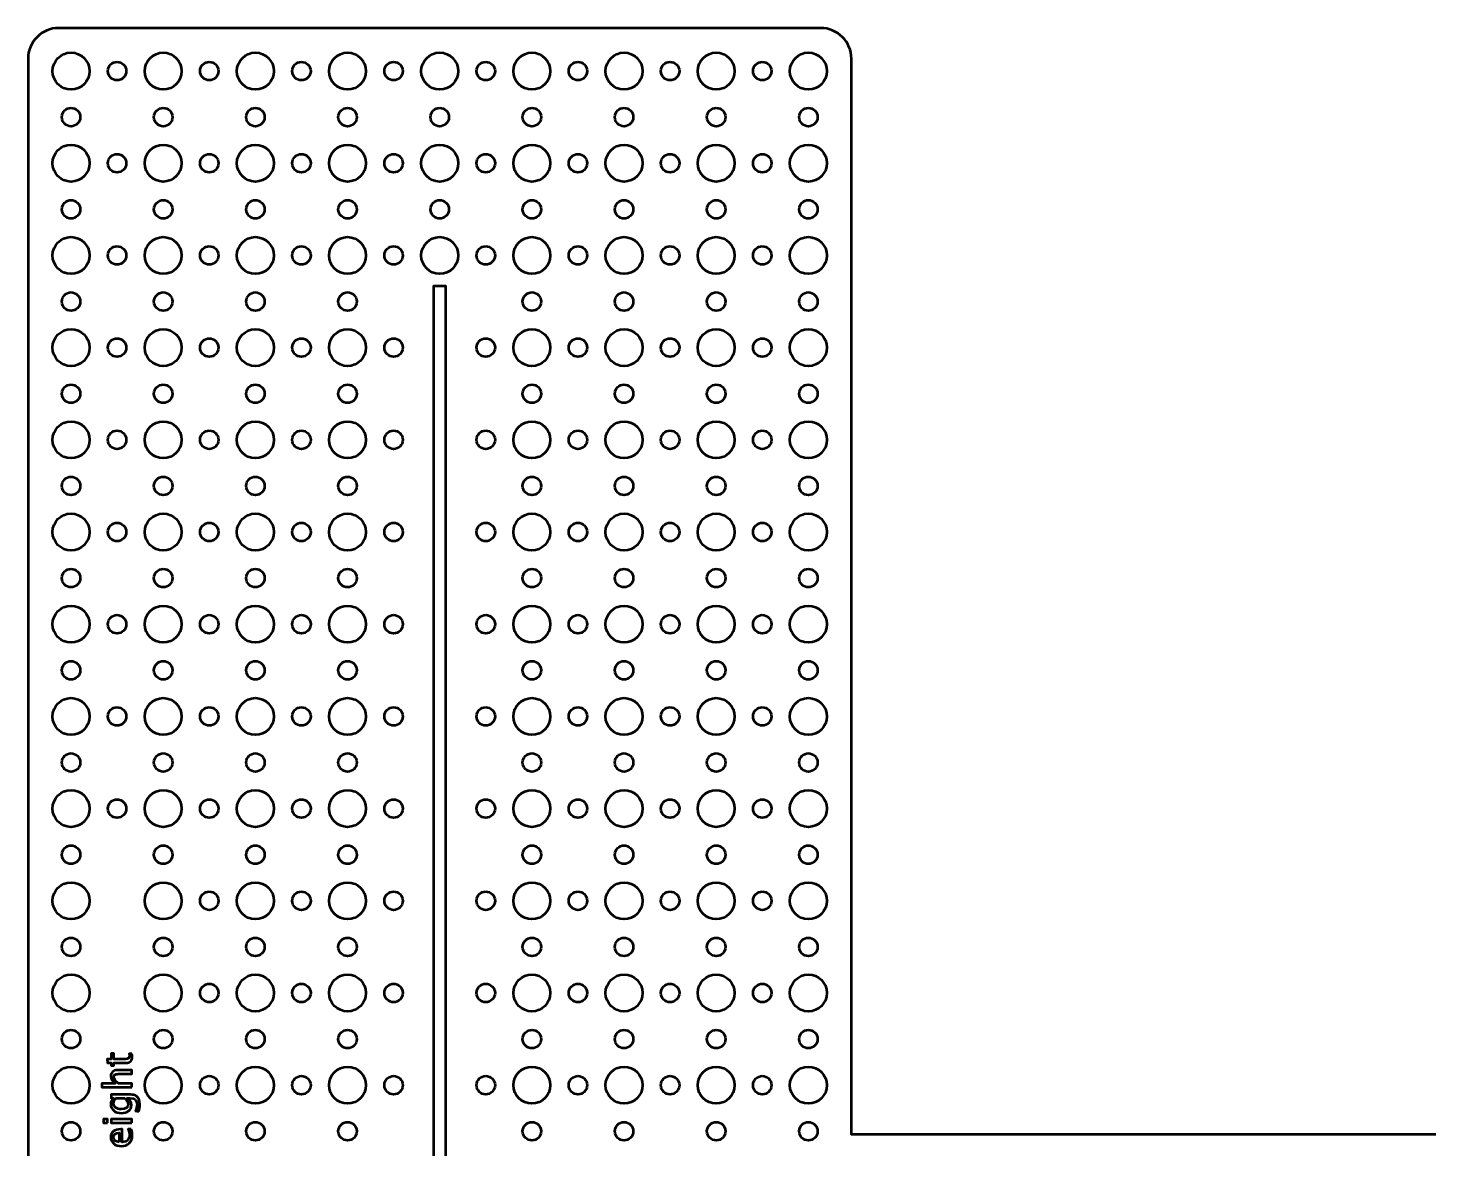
# Model space of a CAD drawing. Header units: centimetres. Extents: x -23.2 to 23.2, y -20.2 to 20.2.
# Drawn here: x -23.2 to -0.4, y 1.96 to 20.2 of the extents above; entities that cross this region are included whole.
import ezdxf

# ---------------------------------------------------------------- set-up
doc = ezdxf.new("R2010")
doc.units = ezdxf.units.CM
doc.header["$MEASUREMENT"] = 0
doc.layers.add('Layer 1', color=7, linetype='Continuous')

msp = doc.modelspace()

# ---------------------------------------------------------------- linework, layer by layer
at = {"layer": 'Layer 1', "lineweight": 53}
msp.add_lwpolyline([(-16.6, -19.0001), (-16.4, -19.0001), (-16.4, 15.9999), (-16.6, 15.9999), (-16.6, -19.0001)], close=True, dxfattribs=at)
for centre, major_axis in [((-22.49999, 19.49999), (0, 0.30001)), ((-21.75, 19.5), (0, 0.15)), ((-20.99999, 19.49999), (0, 0.30001)), ((-20.25, 19.5), (0, 0.15)), ((-19.49999, 19.49999), (0, 0.30001)), ((-18.75, 19.5), (0, 0.15)), ((-17.99999, 19.49999), (0, 0.30001)), ((-17.25, 19.5), (0, 0.15)), ((-16.49999, 19.49999), (0, 0.30001)), ((-15.75, 19.5), (0, 0.15)), ((-14.99999, 19.49999), (0, 0.30001)), ((-14.25, 19.5), (0, 0.15)), ((-13.49999, 19.49999), (0, 0.30001)), ((-12.75, 19.5), (0, 0.15)), ((-11.99999, 19.49999), (0, 0.30001)), ((-11.25, 19.5), (0, 0.15)), ((-10.49999, 19.49999), (0, 0.30001)), ((-22.5, 18.75), (0, 0.15)), ((-21, 18.75), (0, 0.15)), ((-19.5, 18.75), (0, 0.15)), ((-18, 18.75), (0, 0.15)), ((-16.5, 18.75), (0, 0.15)), ((-15, 18.75), (0, 0.15)), ((-13.5, 18.75), (0, 0.15)), ((-12, 18.75), (0, 0.15)), ((-10.5, 18.75), (0, 0.15)), ((-22.49999, 17.99999), (0, 0.30001)), ((-20.99999, 17.99999), (0, 0.30001)), ((-19.49999, 17.99999), (0, 0.30001)), ((-17.99999, 17.99999), (0, 0.30001)), ((-16.49999, 17.99999), (0, 0.30001)), ((-14.99999, 17.99999), (0, 0.30001)), ((-13.49999, 17.99999), (0, 0.30001)), ((-11.99999, 17.99999), (0, 0.30001)), ((-10.49999, 17.99999), (0, 0.30001)), ((-21.75, 18), (0, 0.15)), ((-20.25, 18), (0, 0.15)), ((-18.75, 18), (0, 0.15)), ((-17.25, 18), (0, 0.15)), ((-15.75, 18), (0, 0.15)), ((-14.25, 18), (0, 0.15)), ((-12.75, 18), (0, 0.15)), ((-11.25, 18), (0, 0.15)), ((-22.5, 17.25), (0, 0.15)), ((-21, 17.25), (0, 0.15)), ((-19.5, 17.25), (0, 0.15)), ((-18, 17.25), (0, 0.15)), ((-16.5, 17.25), (0, 0.15)), ((-15, 17.25), (0, 0.15)), ((-13.5, 17.25), (0, 0.15)), ((-12, 17.25), (0, 0.15)), ((-10.5, 17.25), (0, 0.15)), ((-22.49999, 16.49999), (0, 0.30001)), ((-21.75, 16.5), (0, 0.15)), ((-20.99999, 16.49999), (0, 0.30001)), ((-20.25, 16.5), (0, 0.15)), ((-19.49999, 16.49999), (0, 0.30001)), ((-18.75, 16.5), (0, 0.15)), ((-17.99999, 16.49999), (0, 0.30001)), ((-17.25, 16.5), (0, 0.15)), ((-16.49999, 16.49999), (0, 0.30001)), ((-15.75, 16.5), (0, 0.15)), ((-14.99999, 16.49999), (0, 0.30001)), ((-14.25, 16.5), (0, 0.15)), ((-13.49999, 16.49999), (0, 0.30001)), ((-12.75, 16.5), (0, 0.15)), ((-11.99999, 16.49999), (0, 0.30001)), ((-11.25, 16.5), (0, 0.15)), ((-10.49999, 16.49999), (0, 0.30001)), ((-22.5, 15.75), (0, 0.15)), ((-21, 15.75), (0, 0.15)), ((-19.5, 15.75), (0, 0.15)), ((-18, 15.75), (0, 0.15)), ((-15, 15.75), (0, 0.15)), ((-13.5, 15.75), (0, 0.15)), ((-12, 15.75), (0, 0.15)), ((-10.5, 15.75), (0, 0.15)), ((-22.49999, 14.99999), (0, 0.30001)), ((-20.99999, 14.99999), (0, 0.30001)), ((-19.49999, 14.99999), (0, 0.30001)), ((-17.99999, 14.99999), (0, 0.30001)), ((-14.99999, 14.99999), (0, 0.30001)), ((-13.49999, 14.99999), (0, 0.30001)), ((-11.99999, 14.99999), (0, 0.30001)), ((-10.49999, 14.99999), (0, 0.30001)), ((-21.75, 15), (0, 0.15)), ((-20.25, 15), (0, 0.15)), ((-18.75, 15), (0, 0.15)), ((-17.25, 15), (0, 0.15)), ((-15.75, 15), (0, 0.15)), ((-14.25, 15), (0, 0.15)), ((-12.75, 15), (0, 0.15)), ((-11.25, 15), (0, 0.15)), ((-22.5, 14.25), (0, 0.15)), ((-21, 14.25), (0, 0.15)), ((-19.5, 14.25), (0, 0.15)), ((-18, 14.25), (0, 0.15)), ((-15, 14.25), (0, 0.15)), ((-13.5, 14.25), (0, 0.15)), ((-12, 14.25), (0, 0.15)), ((-10.5, 14.25), (0, 0.15)), ((-22.49999, 13.49999), (0, 0.30001)), ((-20.99999, 13.49999), (0, 0.30001)), ((-19.49999, 13.49999), (0, 0.30001)), ((-17.99999, 13.49999), (0, 0.30001)), ((-14.99999, 13.49999), (0, 0.30001)), ((-13.49999, 13.49999), (0, 0.30001)), ((-11.99999, 13.49999), (0, 0.30001)), ((-10.49999, 13.49999), (0, 0.30001)), ((-21.75, 13.5), (0, 0.15)), ((-20.25, 13.5), (0, 0.15)), ((-18.75, 13.5), (0, 0.15)), ((-17.25, 13.5), (0, 0.15)), ((-15.75, 13.5), (0, 0.15)), ((-14.25, 13.5), (0, 0.15)), ((-12.75, 13.5), (0, 0.15)), ((-11.25, 13.5), (0, 0.15)), ((-22.5, 12.75), (0, 0.15)), ((-21, 12.75), (0, 0.15)), ((-19.5, 12.75), (0, 0.15)), ((-18, 12.75), (0, 0.15)), ((-15, 12.75), (0, 0.15)), ((-13.5, 12.75), (0, 0.15)), ((-12, 12.75), (0, 0.15)), ((-10.5, 12.75), (0, 0.15)), ((-22.49999, 11.99999), (0, 0.30001)), ((-21.75, 12), (0, 0.15)), ((-20.99999, 11.99999), (0, 0.30001)), ((-20.25, 12), (0, 0.15)), ((-19.49999, 11.99999), (0, 0.30001)), ((-18.75, 12), (0, 0.15)), ((-17.99999, 11.99999), (0, 0.30001)), ((-17.25, 12), (0, 0.15)), ((-15.75, 12), (0, 0.15)), ((-14.99999, 11.99999), (0, 0.30001)), ((-14.25, 12), (0, 0.15)), ((-13.49999, 11.99999), (0, 0.30001)), ((-12.75, 12), (0, 0.15)), ((-11.99999, 11.99999), (0, 0.30001)), ((-11.25, 12), (0, 0.15)), ((-10.49999, 11.99999), (0, 0.30001)), ((-22.5, 11.25), (0, 0.15)), ((-21, 11.25), (0, 0.15)), ((-19.5, 11.25), (0, 0.15)), ((-18, 11.25), (0, 0.15)), ((-15, 11.25), (0, 0.15)), ((-13.5, 11.25), (0, 0.15)), ((-12, 11.25), (0, 0.15)), ((-10.5, 11.25), (0, 0.15)), ((-22.49999, 10.49999), (0, 0.30001)), ((-20.99999, 10.49999), (0, 0.30001)), ((-19.49999, 10.49999), (0, 0.30001)), ((-17.99999, 10.49999), (0, 0.30001)), ((-14.99999, 10.49999), (0, 0.30001)), ((-13.49999, 10.49999), (0, 0.30001)), ((-11.99999, 10.49999), (0, 0.30001)), ((-10.49999, 10.49999), (0, 0.30001)), ((-21.75, 10.5), (0, 0.15)), ((-20.25, 10.5), (0, 0.15)), ((-18.75, 10.5), (0, 0.15)), ((-17.25, 10.5), (0, 0.15)), ((-15.75, 10.5), (0, 0.15)), ((-14.25, 10.5), (0, 0.15)), ((-12.75, 10.5), (0, 0.15)), ((-11.25, 10.5), (0, 0.15)), ((-22.5, 9.75), (0, 0.15)), ((-21, 9.75), (0, 0.15)), ((-19.5, 9.75), (0, 0.15)), ((-18, 9.75), (0, 0.15)), ((-15, 9.75), (0, 0.15)), ((-13.5, 9.75), (0, 0.15)), ((-12, 9.75), (0, 0.15)), ((-10.5, 9.75), (0, 0.15)), ((-22.49999, 8.99999), (0, 0.30001)), ((-21.75, 9), (0, 0.15)), ((-20.99999, 8.99999), (0, 0.30001)), ((-20.25, 9), (0, 0.15)), ((-19.49999, 8.99999), (0, 0.30001)), ((-18.75, 9), (0, 0.15)), ((-17.99999, 8.99999), (0, 0.30001)), ((-17.25, 9), (0, 0.15)), ((-15.75, 9), (0, 0.15)), ((-14.99999, 8.99999), (0, 0.30001)), ((-14.25, 9), (0, 0.15)), ((-13.49999, 8.99999), (0, 0.30001)), ((-12.75, 9), (0, 0.15)), ((-11.99999, 8.99999), (0, 0.30001)), ((-11.25, 9), (0, 0.15)), ((-10.49999, 8.99999), (0, 0.30001)), ((-22.5, 8.25), (0, 0.15)), ((-21, 8.25), (0, 0.15)), ((-19.5, 8.25), (0, 0.15)), ((-18, 8.25), (0, 0.15)), ((-15, 8.25), (0, 0.15)), ((-13.5, 8.25), (0, 0.15)), ((-12, 8.25), (0, 0.15)), ((-10.5, 8.25), (0, 0.15)), ((-22.49999, 7.49999), (0, 0.30001)), ((-20.99999, 7.49999), (0, 0.30001)), ((-19.49999, 7.49999), (0, 0.30001)), ((-17.99999, 7.49999), (0, 0.30001)), ((-14.99999, 7.49999), (0, 0.30001)), ((-13.49999, 7.49999), (0, 0.30001)), ((-11.99999, 7.49999), (0, 0.30001)), ((-10.49999, 7.49999), (0, 0.30001)), ((-21.75, 7.5), (0, 0.15)), ((-20.25, 7.5), (0, 0.15)), ((-18.75, 7.5), (0, 0.15)), ((-17.25, 7.5), (0, 0.15)), ((-15.75, 7.5), (0, 0.15)), ((-14.25, 7.5), (0, 0.15)), ((-12.75, 7.5), (0, 0.15)), ((-11.25, 7.5), (0, 0.15)), ((-22.5, 6.75), (0, 0.15)), ((-21, 6.75), (0, 0.15)), ((-19.5, 6.75), (0, 0.15)), ((-18, 6.75), (0, 0.15)), ((-15, 6.75), (0, 0.15)), ((-13.5, 6.75), (0, 0.15)), ((-12, 6.75), (0, 0.15)), ((-10.5, 6.75), (0, 0.15)), ((-22.49999, 5.99999), (0, 0.30001)), ((-20.99999, 5.99999), (0, 0.30001)), ((-19.49999, 5.99999), (0, 0.30001)), ((-17.99999, 5.99999), (0, 0.30001)), ((-14.99999, 5.99999), (0, 0.30001)), ((-13.49999, 5.99999), (0, 0.30001)), ((-11.99999, 5.99999), (0, 0.30001)), ((-10.49999, 5.99999), (0, 0.30001)), ((-20.25, 6), (0, 0.15)), ((-18.75, 6), (0, 0.15)), ((-17.25, 6), (0, 0.15)), ((-15.75, 6), (0, 0.15)), ((-14.25, 6), (0, 0.15)), ((-12.75, 6), (0, 0.15)), ((-11.25, 6), (0, 0.15)), ((-22.5, 5.25), (0, 0.15)), ((-21, 5.25), (0, 0.15)), ((-19.5, 5.25), (0, 0.15)), ((-18, 5.25), (0, 0.15)), ((-15, 5.25), (0, 0.15)), ((-13.5, 5.25), (0, 0.15)), ((-12, 5.25), (0, 0.15)), ((-10.5, 5.25), (0, 0.15)), ((-22.49999, 4.49999), (0, 0.30001)), ((-20.99999, 4.49999), (0, 0.30001)), ((-19.49999, 4.49999), (0, 0.30001)), ((-17.99999, 4.49999), (0, 0.30001)), ((-14.99999, 4.49999), (0, 0.30001)), ((-13.49999, 4.49999), (0, 0.30001)), ((-11.99999, 4.49999), (0, 0.30001)), ((-10.49999, 4.49999), (0, 0.30001)), ((-20.25, 4.5), (0, 0.15)), ((-18.75, 4.5), (0, 0.15)), ((-17.25, 4.5), (0, 0.15)), ((-15.75, 4.5), (0, 0.15)), ((-14.25, 4.5), (0, 0.15)), ((-12.75, 4.5), (0, 0.15)), ((-11.25, 4.5), (0, 0.15)), ((-22.5, 3.75), (0, 0.15)), ((-21, 3.75), (0, 0.15)), ((-19.5, 3.75), (0, 0.15)), ((-18, 3.75), (0, 0.15)), ((-15, 3.75), (0, 0.15)), ((-13.5, 3.75), (0, 0.15)), ((-12, 3.75), (0, 0.15)), ((-10.5, 3.75), (0, 0.15)), ((-22.49999, 2.99999), (0, 0.30001)), ((-20.99999, 2.99999), (0, 0.30001)), ((-19.49999, 2.99999), (0, 0.30001)), ((-17.99999, 2.99999), (0, 0.30001)), ((-14.99999, 2.99999), (0, 0.30001)), ((-13.49999, 2.99999), (0, 0.30001)), ((-11.99999, 2.99999), (0, 0.30001)), ((-10.49999, 2.99999), (0, 0.30001)), ((-20.25, 3), (0, 0.15)), ((-18.75, 3), (0, 0.15)), ((-17.25, 3), (0, 0.15)), ((-15.75, 3), (0, 0.15)), ((-14.25, 3), (0, 0.15)), ((-12.75, 3), (0, 0.15)), ((-11.25, 3), (0, 0.15)), ((-22.5, 2.25), (0, 0.15)), ((-21, 2.25), (0, 0.15)), ((-19.5, 2.25), (0, 0.15)), ((-18, 2.25), (0, 0.15)), ((-15, 2.25), (0, 0.15)), ((-13.5, 2.25), (0, 0.15)), ((-12, 2.25), (0, 0.15)), ((-10.5, 2.25), (0, 0.15))]:
    msp.add_ellipse(centre, major_axis=major_axis, ratio=1, dxfattribs=at)
msp.add_open_spline([(-22.7, -20.2), (-22.97614, -20.2), (-23.2, -19.97614), (-23.2, -19.7), (-23.2, -19.7), (-23.2, -19.7), (-23.2, 19.7), (-23.2, 19.7), (-23.2, 19.7), (-23.2, 19.97614), (-22.97614, 20.2), (-22.7, 20.2), (-22.7, 20.2), (-18.95782, 20.2), (-13.47204, 20.2), (-10.3, 20.2), (-10.3, 20.2), (-10.02386, 20.2), (-9.8, 19.97614), (-9.8, 19.7), (-9.8, 19.7), (-9.8, 19.7), (-9.8, 2.2), (-9.8, 2.2), (-9.8, 2.2), (-9.8, 2.2), (22.7, 2.2), (22.7, 2.2), (22.7, 2.2), (22.97614, 2.2), (23.2, 1.97614), (23.2, 1.7), (23.2, 1.7), (23.2, 1.7), (23.2, -4.7), (23.2, -4.7), (23.2, -4.7), (23.2, -4.97614), (22.97614, -5.2), (22.7, -5.2), (22.7, -5.2), (22.7, -5.2), (-9.8, -5.2), (-9.8, -5.2), (-9.8, -5.2), (-9.8, -5.2), (-9.8, -19.7), (-9.8, -19.7), (-9.8, -19.7), (-9.8, -19.97614), (-10.02386, -20.2), (-10.3, -20.2), (-10.3, -20.2), (-15.07775, -20.2), (-17.92225, -20.2), (-22.7, -20.2)], degree=3, knots=[0, 0, 0, 0, 0.06666667, 0.06666667, 0.06666667, 0.06666667, 0.13333333, 0.13333333, 0.13333333, 0.13333333, 0.2, 0.2, 0.2, 0.2, 0.26666667, 0.26666667, 0.26666667, 0.26666667, 0.33333333, 0.33333333, 0.33333333, 0.33333333, 0.4, 0.4, 0.4, 0.4, 0.46666667, 0.46666667, 0.46666667, 0.46666667, 0.53333333, 0.53333333, 0.53333333, 0.53333333, 0.6, 0.6, 0.6, 0.6, 0.66666667, 0.66666667, 0.66666667, 0.66666667, 0.73333333, 0.73333333, 0.73333333, 0.73333333, 0.8, 0.8, 0.8, 0.8, 0.86666667, 0.86666667, 0.86666667, 0.86666667, 1, 1, 1, 1], dxfattribs=at)
at = {"layer": 'Layer 1', "color": 5, "lineweight": 53}
for points, knots in [([(-21.51008, 3.51247), (-21.50489, 3.49363), (-21.50235, 3.47722), (-21.50235, 3.46336), (-21.50235, 3.46336), (-21.50235, 3.43224), (-21.51124, 3.40801), (-21.52902, 3.39066), (-21.52902, 3.39066), (-21.5468, 3.3732), (-21.57146, 3.36452), (-21.6031, 3.36452), (-21.6031, 3.36452), (-21.6031, 3.36452), (-21.8008, 3.36452), (-21.8008, 3.36452), (-21.8008, 3.36452), (-21.8008, 3.36452), (-21.8008, 3.3224), (-21.8008, 3.3224), (-21.8008, 3.3224), (-21.8008, 3.3224), (-21.84652, 3.3224), (-21.84652, 3.3224), (-21.84652, 3.3224), (-21.84652, 3.3224), (-21.84652, 3.36452), (-21.84652, 3.36452), (-21.84652, 3.36452), (-21.84652, 3.36452), (-21.90737, 3.36452), (-21.90737, 3.36452), (-21.90737, 3.36452), (-21.90737, 3.36452), (-21.9132, 3.42547), (-21.9132, 3.42547), (-21.9132, 3.42547), (-21.9132, 3.42547), (-21.84652, 3.42547), (-21.84652, 3.42547), (-21.84652, 3.42547), (-21.84652, 3.42547), (-21.84652, 3.51374), (-21.84652, 3.51374), (-21.84652, 3.51374), (-21.84652, 3.51374), (-21.8008, 3.51374), (-21.8008, 3.51374), (-21.8008, 3.51374), (-21.8008, 3.51374), (-21.8008, 3.42547), (-21.8008, 3.42547), (-21.8008, 3.42547), (-21.8008, 3.42547), (-21.61411, 3.42547), (-21.61411, 3.42547), (-21.61411, 3.42547), (-21.57008, 3.42547), (-21.54807, 3.44463), (-21.54807, 3.48283), (-21.54807, 3.48283), (-21.54807, 3.49098), (-21.54945, 3.50082), (-21.55209, 3.51247), (-21.55209, 3.51247), (-21.55209, 3.51247), (-21.51008, 3.51247), (-21.51008, 3.51247)], [0, 0, 0, 0, 0.05555556, 0.05555556, 0.05555556, 0.05555556, 0.11111111, 0.11111111, 0.11111111, 0.11111111, 0.16666667, 0.16666667, 0.16666667, 0.16666667, 0.22222222, 0.22222222, 0.22222222, 0.22222222, 0.27777778, 0.27777778, 0.27777778, 0.27777778, 0.33333333, 0.33333333, 0.33333333, 0.33333333, 0.38888889, 0.38888889, 0.38888889, 0.38888889, 0.44444444, 0.44444444, 0.44444444, 0.44444444, 0.5, 0.5, 0.5, 0.5, 0.55555556, 0.55555556, 0.55555556, 0.55555556, 0.61111111, 0.61111111, 0.61111111, 0.61111111, 0.66666667, 0.66666667, 0.66666667, 0.66666667, 0.72222222, 0.72222222, 0.72222222, 0.72222222, 0.77777778, 0.77777778, 0.77777778, 0.77777778, 0.83333333, 0.83333333, 0.83333333, 0.83333333, 0.88888889, 0.88888889, 0.88888889, 0.88888889, 1, 1, 1, 1]), ([(-21.50997, 2.96787), (-21.50997, 2.96787), (-21.99956, 2.96787), (-21.99956, 2.96787), (-21.99956, 2.96787), (-21.99956, 2.96787), (-21.99956, 3.02882), (-21.99956, 3.02882), (-21.99956, 3.02882), (-21.99956, 3.02882), (-21.78291, 3.02882), (-21.78291, 3.02882), (-21.78291, 3.02882), (-21.83001, 3.0611), (-21.85351, 3.10068), (-21.85351, 3.14746), (-21.85351, 3.14746), (-21.85351, 3.17688), (-21.8443, 3.20027), (-21.82578, 3.21752), (-21.82578, 3.21752), (-21.80736, 3.23477), (-21.78249, 3.24345), (-21.75138, 3.24345), (-21.75138, 3.24345), (-21.75138, 3.24345), (-21.50997, 3.24345), (-21.50997, 3.24345), (-21.50997, 3.24345), (-21.50997, 3.24345), (-21.50997, 3.18249), (-21.50997, 3.18249), (-21.50997, 3.18249), (-21.50997, 3.18249), (-21.73148, 3.18249), (-21.73148, 3.18249), (-21.73148, 3.18249), (-21.75646, 3.18249), (-21.77424, 3.17879), (-21.78482, 3.17148), (-21.78482, 3.17148), (-21.79551, 3.16408), (-21.8008, 3.1519), (-21.8008, 3.13487), (-21.8008, 3.13487), (-21.8008, 3.0974), (-21.77635, 3.06205), (-21.72746, 3.02882), (-21.72746, 3.02882), (-21.72746, 3.02882), (-21.50997, 3.02882), (-21.50997, 3.02882), (-21.50997, 3.02882), (-21.50997, 3.02882), (-21.50997, 2.96787), (-21.50997, 2.96787)], [0, 0, 0, 0, 0.06666667, 0.06666667, 0.06666667, 0.06666667, 0.13333333, 0.13333333, 0.13333333, 0.13333333, 0.2, 0.2, 0.2, 0.2, 0.26666667, 0.26666667, 0.26666667, 0.26666667, 0.33333333, 0.33333333, 0.33333333, 0.33333333, 0.4, 0.4, 0.4, 0.4, 0.46666667, 0.46666667, 0.46666667, 0.46666667, 0.53333333, 0.53333333, 0.53333333, 0.53333333, 0.6, 0.6, 0.6, 0.6, 0.66666667, 0.66666667, 0.66666667, 0.66666667, 0.73333333, 0.73333333, 0.73333333, 0.73333333, 0.8, 0.8, 0.8, 0.8, 0.86666667, 0.86666667, 0.86666667, 0.86666667, 1, 1, 1, 1]), ([(-21.39821, 2.57322), (-21.39821, 2.57322), (-21.45091, 2.58042), (-21.45091, 2.58042), (-21.45091, 2.58042), (-21.4344, 2.61576), (-21.42615, 2.65079), (-21.42615, 2.68539), (-21.42615, 2.68539), (-21.42615, 2.75408), (-21.46256, 2.78848), (-21.53526, 2.78848), (-21.53526, 2.78848), (-21.53526, 2.78848), (-21.58818, 2.78848), (-21.58818, 2.78848), (-21.58818, 2.78848), (-21.56585, 2.77789), (-21.5486, 2.76286), (-21.53622, 2.74328), (-21.53622, 2.74328), (-21.52383, 2.72371), (-21.51759, 2.7019), (-21.51759, 2.67788), (-21.51759, 2.67788), (-21.51759, 2.63713), (-21.5322, 2.60486), (-21.56141, 2.58105), (-21.56141, 2.58105), (-21.59062, 2.55724), (-21.6302, 2.54528), (-21.68015, 2.54528), (-21.68015, 2.54528), (-21.73127, 2.54528), (-21.77297, 2.55883), (-21.80525, 2.58592), (-21.80525, 2.58592), (-21.83742, 2.61312), (-21.85351, 2.64814), (-21.85351, 2.69121), (-21.85351, 2.69121), (-21.85351, 2.72889), (-21.83827, 2.76138), (-21.80768, 2.78848), (-21.80768, 2.78848), (-21.80768, 2.78848), (-21.84652, 2.78848), (-21.84652, 2.78848), (-21.84652, 2.78848), (-21.84652, 2.78848), (-21.84652, 2.84944), (-21.84652, 2.84944), (-21.84652, 2.84944), (-21.84652, 2.84944), (-21.60183, 2.84944), (-21.60183, 2.84944), (-21.60183, 2.84944), (-21.54923, 2.84944), (-21.51029, 2.84668), (-21.48499, 2.84118), (-21.48499, 2.84118), (-21.4597, 2.83578), (-21.43896, 2.82541), (-21.42287, 2.81038), (-21.42287, 2.81038), (-21.39461, 2.78371), (-21.38043, 2.74201), (-21.38043, 2.68539), (-21.38043, 2.68539), (-21.38043, 2.64655), (-21.38636, 2.6092), (-21.39821, 2.57322)], [0, 0, 0, 0, 0.05263158, 0.05263158, 0.05263158, 0.05263158, 0.10526316, 0.10526316, 0.10526316, 0.10526316, 0.15789474, 0.15789474, 0.15789474, 0.15789474, 0.21052632, 0.21052632, 0.21052632, 0.21052632, 0.26315789, 0.26315789, 0.26315789, 0.26315789, 0.31578947, 0.31578947, 0.31578947, 0.31578947, 0.36842105, 0.36842105, 0.36842105, 0.36842105, 0.42105263, 0.42105263, 0.42105263, 0.42105263, 0.47368421, 0.47368421, 0.47368421, 0.47368421, 0.52631579, 0.52631579, 0.52631579, 0.52631579, 0.57894737, 0.57894737, 0.57894737, 0.57894737, 0.63157895, 0.63157895, 0.63157895, 0.63157895, 0.68421053, 0.68421053, 0.68421053, 0.68421053, 0.73684211, 0.73684211, 0.73684211, 0.73684211, 0.78947368, 0.78947368, 0.78947368, 0.78947368, 0.84210526, 0.84210526, 0.84210526, 0.84210526, 0.89473684, 0.89473684, 0.89473684, 0.89473684, 1, 1, 1, 1]), ([(-21.62639, 2.78848), (-21.62639, 2.78848), (-21.76598, 2.78848), (-21.76598, 2.78848), (-21.76598, 2.78848), (-21.79382, 2.76159), (-21.80779, 2.73228), (-21.80779, 2.70063), (-21.80779, 2.70063), (-21.80779, 2.67248), (-21.79657, 2.65047), (-21.77402, 2.63459), (-21.77402, 2.63459), (-21.75159, 2.61861), (-21.72037, 2.61069), (-21.68057, 2.61069), (-21.68057, 2.61069), (-21.60744, 2.61069), (-21.57093, 2.6366), (-21.57093, 2.68857), (-21.57093, 2.68857), (-21.57093, 2.72392), (-21.58945, 2.75725), (-21.62639, 2.78848)], [0, 0, 0, 0, 0.14285714, 0.14285714, 0.14285714, 0.14285714, 0.28571429, 0.28571429, 0.28571429, 0.28571429, 0.42857143, 0.42857143, 0.42857143, 0.42857143, 0.57142857, 0.57142857, 0.57142857, 0.57142857, 0.71428571, 0.71428571, 0.71428571, 0.71428571, 1, 1, 1, 1]), ([(-21.90812, 2.38843), (-21.90812, 2.38843), (-21.96908, 2.38843), (-21.96908, 2.38843), (-21.96908, 2.38843), (-21.96908, 2.38843), (-21.96908, 2.44938), (-21.96908, 2.44938), (-21.96908, 2.44938), (-21.96908, 2.44938), (-21.90812, 2.44938), (-21.90812, 2.44938), (-21.90812, 2.44938), (-21.90812, 2.44938), (-21.90812, 2.38843), (-21.90812, 2.38843)], [0, 0, 0, 0, 0.2, 0.2, 0.2, 0.2, 0.4, 0.4, 0.4, 0.4, 0.6, 0.6, 0.6, 0.6, 1, 1, 1, 1]), ([(-21.52077, 2.28165), (-21.50849, 2.24069), (-21.50235, 2.20566), (-21.50235, 2.17645), (-21.50235, 2.17645), (-21.50235, 2.1266), (-21.51886, 2.08607), (-21.55177, 2.05485), (-21.55177, 2.05485), (-21.58469, 2.02363), (-21.62734, 2.00797), (-21.67983, 2.00797), (-21.67983, 2.00797), (-21.73074, 2.00797), (-21.77254, 2.02173), (-21.80525, 2.04935), (-21.80525, 2.04935), (-21.83784, 2.07697), (-21.85414, 2.11231), (-21.85414, 2.15539), (-21.85414, 2.15539), (-21.85414, 2.19613), (-21.83964, 2.22767), (-21.81064, 2.2499), (-21.81064, 2.2499), (-21.78164, 2.27212), (-21.74058, 2.28323), (-21.68735, 2.28323), (-21.68735, 2.28323), (-21.68735, 2.28323), (-21.66872, 2.28292), (-21.66872, 2.28292), (-21.66872, 2.28292), (-21.66872, 2.28292), (-21.66872, 2.0702), (-21.66872, 2.0702), (-21.66872, 2.0702), (-21.58829, 2.07908), (-21.54807, 2.11834), (-21.54807, 2.18788), (-21.54807, 2.18788), (-21.54807, 2.21338), (-21.55527, 2.2446), (-21.56966, 2.28165), (-21.56966, 2.28165), (-21.56966, 2.28165), (-21.52077, 2.28165), (-21.52077, 2.28165)], [0, 0, 0, 0, 0.07692308, 0.07692308, 0.07692308, 0.07692308, 0.15384615, 0.15384615, 0.15384615, 0.15384615, 0.23076923, 0.23076923, 0.23076923, 0.23076923, 0.30769231, 0.30769231, 0.30769231, 0.30769231, 0.38461538, 0.38461538, 0.38461538, 0.38461538, 0.46153846, 0.46153846, 0.46153846, 0.46153846, 0.53846154, 0.53846154, 0.53846154, 0.53846154, 0.61538462, 0.61538462, 0.61538462, 0.61538462, 0.69230769, 0.69230769, 0.69230769, 0.69230769, 0.76923077, 0.76923077, 0.76923077, 0.76923077, 0.84615385, 0.84615385, 0.84615385, 0.84615385, 1, 1, 1, 1]), ([(-21.50997, 2.38843), (-21.50997, 2.38843), (-21.84652, 2.38843), (-21.84652, 2.38843), (-21.84652, 2.38843), (-21.84652, 2.38843), (-21.84652, 2.44938), (-21.84652, 2.44938), (-21.84652, 2.44938), (-21.84652, 2.44938), (-21.50997, 2.44938), (-21.50997, 2.44938), (-21.50997, 2.44938), (-21.50997, 2.44938), (-21.50997, 2.38843), (-21.50997, 2.38843)], [0, 0, 0, 0, 0.2, 0.2, 0.2, 0.2, 0.4, 0.4, 0.4, 0.4, 0.6, 0.6, 0.6, 0.6, 1, 1, 1, 1]), ([(-21.71444, 2.07338), (-21.71444, 2.07338), (-21.71444, 2.22196), (-21.71444, 2.22196), (-21.71444, 2.22196), (-21.77709, 2.22196), (-21.80842, 2.19857), (-21.80842, 2.15189), (-21.80842, 2.15189), (-21.80842, 2.1049), (-21.77709, 2.07876), (-21.71444, 2.07338)], [0, 0, 0, 0, 0.25, 0.25, 0.25, 0.25, 0.5, 0.5, 0.5, 0.5, 1, 1, 1, 1])]:
    msp.add_open_spline(points, degree=3, knots=knots, dxfattribs=at)

doc.saveas('drawing.dxf')
